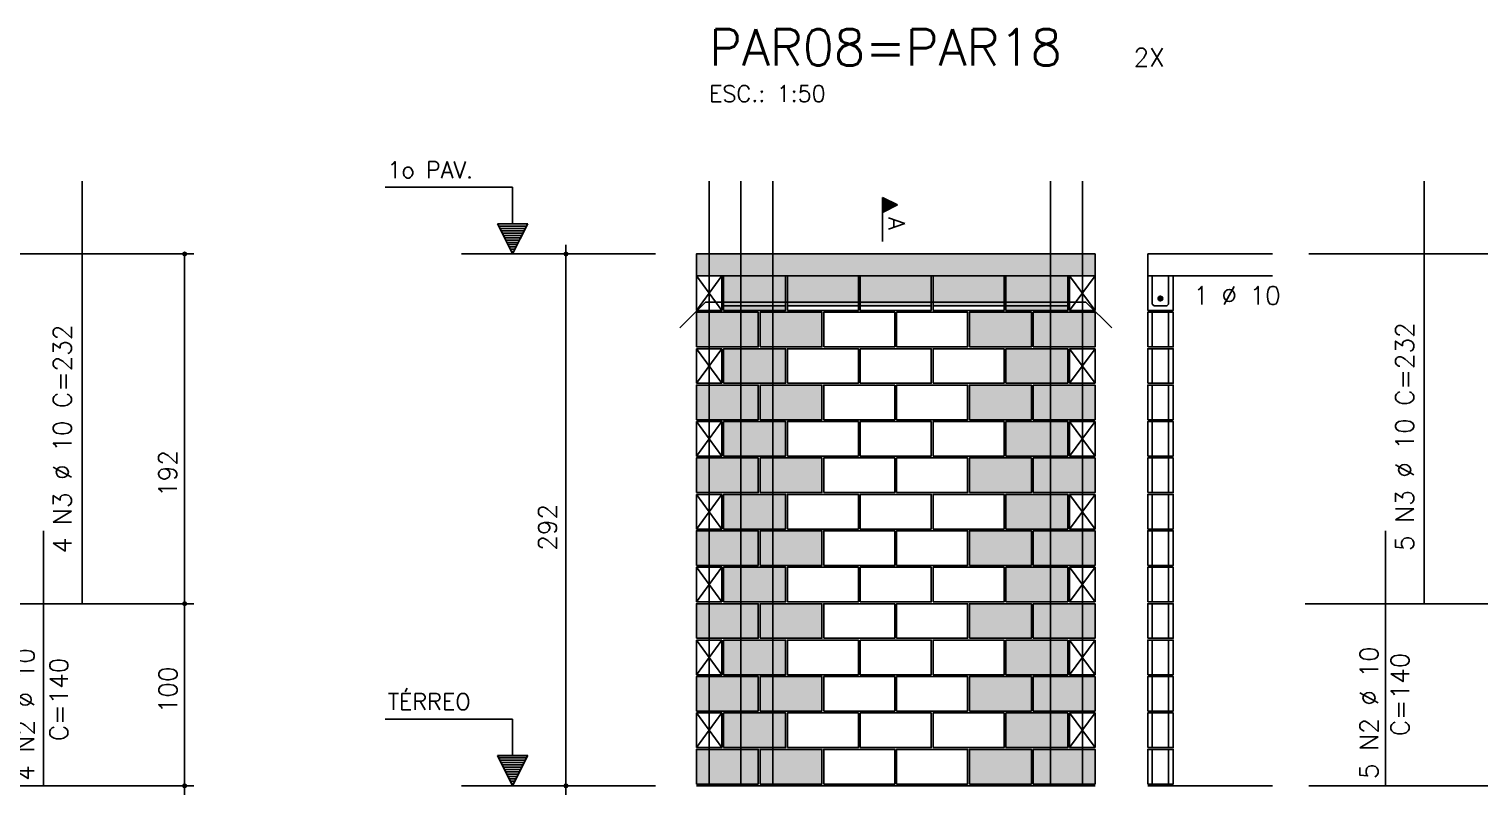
# Model space of a CAD drawing. Extents: x -2 to 121, y -2 to 61.
# Drawn here: x 55.66 to 71.59, y 27.51 to 35.92 of the extents above; entities that cross this region are included whole.
import ezdxf

# ---------------------------------------------------------------- set-up
doc = ezdxf.new("R2010")
doc.units = 0
doc.header["$MEASUREMENT"] = 0
for name, color, linetype in [('PENA_01', 1, 'CONTINUOUS'), ('PENA_02', 2, 'CONTINUOUS'), ('PENA_03', 3, 'CONTINUOUS'), ('PENA_05', 5, 'CONTINUOUS'), ('PENA_06', 6, 'CONTINUOUS'), ('PENA_09', 254, 'CONTINUOUS'), ('PENA_11', 252, 'CONTINUOUS'), ('PENA_21', 100, 'CONTINUOUS')]:
    doc.layers.add(name, color=color, linetype=linetype)
doc.styles.get("Standard").update_dxf_attribs({"font": 'ROMANS.SHX'})

msp = doc.modelspace()

# ---------------------------------------------------------------- linework, layer by layer
at = {"layer": 'PENA_01', "linetype": 'Continuous'}
for p, q in [((60.41395, 33.452812), (62.544813, 33.452812)), ((63.292305, 32.882812), (63.972305, 32.882812)), ((63.992305, 32.882812), (64.772305, 32.882812)), ((64.792305, 32.882812), (65.572305, 32.882812)), ((65.592305, 32.882812), (66.372305, 32.882812)), ((66.392305, 32.882812), (67.072305, 32.882812)), ((60.41395, 27.612812), (62.544813, 27.612812))]:
    msp.add_line(p, q, dxfattribs=at)
at = {"layer": 'PENA_02', "linetype": 'Continuous'}
for p, q in [((63.272305, 33.212812), (62.992305, 33.212812)), ((62.992305, 33.212812), (62.992305, 32.832812)), ((63.272305, 32.832812), (63.272305, 33.212812)), ((67.372305, 33.212812), (67.092305, 33.212812)), ((67.092305, 33.212812), (67.092305, 32.832812)), ((67.372305, 32.832812), (67.372305, 33.212812)), ((62.992305, 32.832812), (63.272305, 32.832812)), ((67.092305, 32.832812), (67.372305, 32.832812)), ((63.272305, 32.412812), (62.992305, 32.412812)), ((62.992305, 32.412812), (62.992305, 32.032812)), ((63.272305, 32.032812), (63.272305, 32.412812)), ((67.372305, 32.412812), (67.092305, 32.412812)), ((67.092305, 32.412812), (67.092305, 32.032812)), ((67.372305, 32.032812), (67.372305, 32.412812)), ((62.992305, 32.032812), (63.272305, 32.032812)), ((67.092305, 32.032812), (67.372305, 32.032812)), ((63.272305, 31.612812), (62.992305, 31.612812)), ((62.992305, 31.612812), (62.992305, 31.232812)), ((63.272305, 31.232812), (63.272305, 31.612812)), ((67.372305, 31.612812), (67.092305, 31.612812)), ((67.092305, 31.612812), (67.092305, 31.232812)), ((67.372305, 31.232812), (67.372305, 31.612812)), ((62.992305, 31.232812), (63.272305, 31.232812)), ((67.092305, 31.232812), (67.372305, 31.232812)), ((63.272305, 30.812812), (62.992305, 30.812812)), ((62.992305, 30.812812), (62.992305, 30.432812)), ((63.272305, 30.432812), (63.272305, 30.812812)), ((67.372305, 30.812812), (67.092305, 30.812812)), ((67.092305, 30.812812), (67.092305, 30.432812)), ((67.372305, 30.432812), (67.372305, 30.812812)), ((62.992305, 30.432812), (63.272305, 30.432812)), ((67.092305, 30.432812), (67.372305, 30.432812)), ((63.272305, 30.012812), (62.992305, 30.012812)), ((62.992305, 30.012812), (62.992305, 29.632812)), ((63.272305, 29.632812), (63.272305, 30.012812)), ((67.372305, 30.012812), (67.092305, 30.012812)), ((67.092305, 30.012812), (67.092305, 29.632812)), ((67.372305, 29.632812), (67.372305, 30.012812)), ((62.992305, 29.632812), (63.272305, 29.632812)), ((67.092305, 29.632812), (67.372305, 29.632812)), ((63.272305, 29.212812), (62.992305, 29.212812)), ((62.992305, 29.212812), (62.992305, 28.832812)), ((63.272305, 28.832812), (63.272305, 29.212812)), ((67.372305, 29.212812), (67.092305, 29.212812)), ((67.092305, 29.212812), (67.092305, 28.832812)), ((67.372305, 28.832812), (67.372305, 29.212812)), ((62.992305, 28.832812), (63.272305, 28.832812)), ((67.092305, 28.832812), (67.372305, 28.832812)), ((63.272305, 28.412812), (62.992305, 28.412812)), ((62.992305, 28.412812), (62.992305, 28.032812)), ((63.272305, 28.032812), (63.272305, 28.412812)), ((67.372305, 28.412812), (67.092305, 28.412812)), ((67.092305, 28.412812), (67.092305, 28.032812)), ((67.372305, 28.032812), (67.372305, 28.412812)), ((62.992305, 28.032812), (63.272305, 28.032812)), ((67.092305, 28.032812), (67.372305, 28.032812)), ((62.992305, 27.612812), (67.372305, 27.612812))]:
    msp.add_line(p, q, dxfattribs=at)
for points in [[(62.992305, 33.212812), (67.372305, 33.212812), (67.372305, 33.452812), (62.992305, 33.452812), (62.992305, 33.212812)], [(63.292305, 32.832812), (63.972305, 32.832812), (63.972305, 33.212812), (63.292305, 33.212812), (63.292305, 32.832812)], [(63.992305, 32.832812), (64.772305, 32.832812), (64.772305, 33.212812), (63.992305, 33.212812), (63.992305, 32.832812)], [(64.792305, 32.832812), (65.572305, 32.832812), (65.572305, 33.212812), (64.792305, 33.212812), (64.792305, 32.832812)], [(65.592305, 32.832812), (66.372305, 32.832812), (66.372305, 33.212812), (65.592305, 33.212812), (65.592305, 32.832812)], [(66.392305, 32.832812), (67.072305, 32.832812), (67.072305, 33.212812), (66.392305, 33.212812), (66.392305, 32.832812)], [(62.992305, 32.432812), (63.672305, 32.432812), (63.672305, 32.812812), (62.992305, 32.812812), (62.992305, 32.432812)], [(63.692305, 32.432812), (64.372305, 32.432812), (64.372305, 32.812812), (63.692305, 32.812812), (63.692305, 32.432812)], [(64.392305, 32.432812), (65.172305, 32.432812), (65.172305, 32.812812), (64.392305, 32.812812), (64.392305, 32.432812)], [(65.192305, 32.432812), (65.972305, 32.432812), (65.972305, 32.812812), (65.192305, 32.812812), (65.192305, 32.432812)], [(65.992305, 32.432812), (66.672305, 32.432812), (66.672305, 32.812812), (65.992305, 32.812812), (65.992305, 32.432812)], [(66.692305, 32.432812), (67.372305, 32.432812), (67.372305, 32.812812), (66.692305, 32.812812), (66.692305, 32.432812)], [(63.292305, 32.032812), (63.972305, 32.032812), (63.972305, 32.412812), (63.292305, 32.412812), (63.292305, 32.032812)], [(63.992305, 32.032812), (64.772305, 32.032812), (64.772305, 32.412812), (63.992305, 32.412812), (63.992305, 32.032812)], [(64.792305, 32.032812), (65.572305, 32.032812), (65.572305, 32.412812), (64.792305, 32.412812), (64.792305, 32.032812)], [(65.592305, 32.032812), (66.372305, 32.032812), (66.372305, 32.412812), (65.592305, 32.412812), (65.592305, 32.032812)], [(66.392305, 32.032812), (67.072305, 32.032812), (67.072305, 32.412812), (66.392305, 32.412812), (66.392305, 32.032812)], [(62.992305, 31.632812), (63.672305, 31.632812), (63.672305, 32.012812), (62.992305, 32.012812), (62.992305, 31.632812)], [(63.692305, 31.632812), (64.372305, 31.632812), (64.372305, 32.012812), (63.692305, 32.012812), (63.692305, 31.632812)], [(64.392305, 31.632812), (65.172305, 31.632812), (65.172305, 32.012812), (64.392305, 32.012812), (64.392305, 31.632812)], [(65.192305, 31.632812), (65.972305, 31.632812), (65.972305, 32.012812), (65.192305, 32.012812), (65.192305, 31.632812)], [(65.992305, 31.632812), (66.672305, 31.632812), (66.672305, 32.012812), (65.992305, 32.012812), (65.992305, 31.632812)], [(66.692305, 31.632812), (67.372305, 31.632812), (67.372305, 32.012812), (66.692305, 32.012812), (66.692305, 31.632812)], [(63.292305, 31.232812), (63.972305, 31.232812), (63.972305, 31.612812), (63.292305, 31.612812), (63.292305, 31.232812)], [(63.992305, 31.232812), (64.772305, 31.232812), (64.772305, 31.612812), (63.992305, 31.612812), (63.992305, 31.232812)], [(64.792305, 31.232812), (65.572305, 31.232812), (65.572305, 31.612812), (64.792305, 31.612812), (64.792305, 31.232812)], [(65.592305, 31.232812), (66.372305, 31.232812), (66.372305, 31.612812), (65.592305, 31.612812), (65.592305, 31.232812)], [(66.392305, 31.232812), (67.072305, 31.232812), (67.072305, 31.612812), (66.392305, 31.612812), (66.392305, 31.232812)], [(62.992305, 30.832812), (63.672305, 30.832812), (63.672305, 31.212812), (62.992305, 31.212812), (62.992305, 30.832812)], [(63.692305, 30.832812), (64.372305, 30.832812), (64.372305, 31.212812), (63.692305, 31.212812), (63.692305, 30.832812)], [(64.392305, 30.832812), (65.172305, 30.832812), (65.172305, 31.212812), (64.392305, 31.212812), (64.392305, 30.832812)], [(65.192305, 30.832812), (65.972305, 30.832812), (65.972305, 31.212812), (65.192305, 31.212812), (65.192305, 30.832812)], [(65.992305, 30.832812), (66.672305, 30.832812), (66.672305, 31.212812), (65.992305, 31.212812), (65.992305, 30.832812)], [(66.692305, 30.832812), (67.372305, 30.832812), (67.372305, 31.212812), (66.692305, 31.212812), (66.692305, 30.832812)], [(63.292305, 30.432812), (63.972305, 30.432812), (63.972305, 30.812812), (63.292305, 30.812812), (63.292305, 30.432812)], [(63.992305, 30.432812), (64.772305, 30.432812), (64.772305, 30.812812), (63.992305, 30.812812), (63.992305, 30.432812)], [(64.792305, 30.432812), (65.572305, 30.432812), (65.572305, 30.812812), (64.792305, 30.812812), (64.792305, 30.432812)], [(65.592305, 30.432812), (66.372305, 30.432812), (66.372305, 30.812812), (65.592305, 30.812812), (65.592305, 30.432812)], [(66.392305, 30.432812), (67.072305, 30.432812), (67.072305, 30.812812), (66.392305, 30.812812), (66.392305, 30.432812)], [(62.992305, 30.032812), (63.672305, 30.032812), (63.672305, 30.412812), (62.992305, 30.412812), (62.992305, 30.032812)], [(63.692305, 30.032812), (64.372305, 30.032812), (64.372305, 30.412812), (63.692305, 30.412812), (63.692305, 30.032812)], [(64.392305, 30.032812), (65.172305, 30.032812), (65.172305, 30.412812), (64.392305, 30.412812), (64.392305, 30.032812)], [(65.192305, 30.032812), (65.972305, 30.032812), (65.972305, 30.412812), (65.192305, 30.412812), (65.192305, 30.032812)], [(65.992305, 30.032812), (66.672305, 30.032812), (66.672305, 30.412812), (65.992305, 30.412812), (65.992305, 30.032812)], [(66.692305, 30.032812), (67.372305, 30.032812), (67.372305, 30.412812), (66.692305, 30.412812), (66.692305, 30.032812)], [(63.292305, 29.632812), (63.972305, 29.632812), (63.972305, 30.012812), (63.292305, 30.012812), (63.292305, 29.632812)], [(63.992305, 29.632812), (64.772305, 29.632812), (64.772305, 30.012812), (63.992305, 30.012812), (63.992305, 29.632812)], [(64.792305, 29.632812), (65.572305, 29.632812), (65.572305, 30.012812), (64.792305, 30.012812), (64.792305, 29.632812)], [(65.592305, 29.632812), (66.372305, 29.632812), (66.372305, 30.012812), (65.592305, 30.012812), (65.592305, 29.632812)], [(66.392305, 29.632812), (67.072305, 29.632812), (67.072305, 30.012812), (66.392305, 30.012812), (66.392305, 29.632812)], [(62.992305, 29.232812), (63.672305, 29.232812), (63.672305, 29.612812), (62.992305, 29.612812), (62.992305, 29.232812)], [(63.692305, 29.232812), (64.372305, 29.232812), (64.372305, 29.612812), (63.692305, 29.612812), (63.692305, 29.232812)], [(64.392305, 29.232812), (65.172305, 29.232812), (65.172305, 29.612812), (64.392305, 29.612812), (64.392305, 29.232812)], [(65.192305, 29.232812), (65.972305, 29.232812), (65.972305, 29.612812), (65.192305, 29.612812), (65.192305, 29.232812)], [(65.992305, 29.232812), (66.672305, 29.232812), (66.672305, 29.612812), (65.992305, 29.612812), (65.992305, 29.232812)], [(66.692305, 29.232812), (67.372305, 29.232812), (67.372305, 29.612812), (66.692305, 29.612812), (66.692305, 29.232812)], [(63.292305, 28.832812), (63.972305, 28.832812), (63.972305, 29.212812), (63.292305, 29.212812), (63.292305, 28.832812)], [(63.992305, 28.832812), (64.772305, 28.832812), (64.772305, 29.212812), (63.992305, 29.212812), (63.992305, 28.832812)], [(64.792305, 28.832812), (65.572305, 28.832812), (65.572305, 29.212812), (64.792305, 29.212812), (64.792305, 28.832812)], [(65.592305, 28.832812), (66.372305, 28.832812), (66.372305, 29.212812), (65.592305, 29.212812), (65.592305, 28.832812)], [(66.392305, 28.832812), (67.072305, 28.832812), (67.072305, 29.212812), (66.392305, 29.212812), (66.392305, 28.832812)], [(62.992305, 28.432812), (63.672305, 28.432812), (63.672305, 28.812812), (62.992305, 28.812812), (62.992305, 28.432812)], [(63.692305, 28.432812), (64.372305, 28.432812), (64.372305, 28.812812), (63.692305, 28.812812), (63.692305, 28.432812)], [(64.392305, 28.432812), (65.172305, 28.432812), (65.172305, 28.812812), (64.392305, 28.812812), (64.392305, 28.432812)], [(65.192305, 28.432812), (65.972305, 28.432812), (65.972305, 28.812812), (65.192305, 28.812812), (65.192305, 28.432812)], [(65.992305, 28.432812), (66.672305, 28.432812), (66.672305, 28.812812), (65.992305, 28.812812), (65.992305, 28.432812)], [(66.692305, 28.432812), (67.372305, 28.432812), (67.372305, 28.812812), (66.692305, 28.812812), (66.692305, 28.432812)], [(63.292305, 28.032812), (63.972305, 28.032812), (63.972305, 28.412812), (63.292305, 28.412812), (63.292305, 28.032812)], [(63.992305, 28.032812), (64.772305, 28.032812), (64.772305, 28.412812), (63.992305, 28.412812), (63.992305, 28.032812)], [(64.792305, 28.032812), (65.572305, 28.032812), (65.572305, 28.412812), (64.792305, 28.412812), (64.792305, 28.032812)], [(65.592305, 28.032812), (66.372305, 28.032812), (66.372305, 28.412812), (65.592305, 28.412812), (65.592305, 28.032812)], [(66.392305, 28.032812), (67.072305, 28.032812), (67.072305, 28.412812), (66.392305, 28.412812), (66.392305, 28.032812)], [(62.992305, 27.632812), (63.672305, 27.632812), (63.672305, 28.012812), (62.992305, 28.012812), (62.992305, 27.632812)], [(63.692305, 27.632812), (64.372305, 27.632812), (64.372305, 28.012812), (63.692305, 28.012812), (63.692305, 27.632812)], [(64.392305, 27.632812), (65.172305, 27.632812), (65.172305, 28.012812), (64.392305, 28.012812), (64.392305, 27.632812)], [(65.192305, 27.632812), (65.972305, 27.632812), (65.972305, 28.012812), (65.192305, 28.012812), (65.192305, 27.632812)], [(65.992305, 27.632812), (66.672305, 27.632812), (66.672305, 28.012812), (65.992305, 28.012812), (65.992305, 27.632812)], [(66.692305, 27.632812), (67.372305, 27.632812), (67.372305, 28.012812), (66.692305, 28.012812), (66.692305, 27.632812)]]:
    msp.add_lwpolyline(points, dxfattribs=at)
for centre, radius in [((57.371491, 33.452812), 0.02), ((57.371491, 33.452812), 0.01), ((61.560095, 33.452812), 0.02), ((61.560095, 33.452812), 0.01), ((57.371491, 29.612812), 0.02), ((57.371491, 29.612812), 0.01), ((57.371491, 27.612812), 0.02), ((57.371491, 27.612812), 0.01), ((61.560095, 27.612812), 0.02), ((61.560095, 27.612812), 0.01)]:
    msp.add_circle(centre, radius, dxfattribs=at)
at = {"layer": 'PENA_03', "linetype": 'Continuous'}
for p, q in [((60.972948, 34.184677), (59.572948, 34.184677)), ((60.972948, 33.784677), (60.972948, 34.184677)), ((60.974348, 33.784677), (60.974348, 34.186077)), ((65.036036, 33.587919), (65.036036, 34.074301)), ((65.036036, 34.074301), (65.201969, 33.991335)), ((65.036731, 34.073173), (65.200408, 33.991335)), ((65.201969, 33.991335), (65.036731, 33.908716)), ((65.036732, 34.073173), (65.036732, 33.909496)), ((65.200408, 33.991335), (65.036732, 33.909496)), ((65.0488, 34.067919), (65.0488, 33.91475)), ((65.061564, 34.061537), (65.061564, 33.921132)), ((65.074328, 34.055155), (65.074328, 33.927514)), ((65.087092, 34.048773), (65.087092, 33.933896)), ((65.099856, 34.042391), (65.099856, 33.940278)), ((65.11262, 34.036009), (65.11262, 33.94666)), ((65.125384, 34.029627), (65.125384, 33.953042)), ((65.138148, 34.023245), (65.138148, 33.959424)), ((65.150912, 34.016863), (65.150912, 33.965806)), ((65.163676, 34.010481), (65.163676, 33.972188)), ((65.176441, 34.004099), (65.176441, 33.97857)), ((65.189205, 33.997717), (65.189205, 33.984953)), ((60.973648, 33.452812), (60.807716, 33.784677)), ((60.807716, 33.784677), (60.972948, 33.784677)), ((60.973648, 33.455934), (60.809972, 33.783286)), ((61.137324, 33.783286), (60.809972, 33.783286)), ((61.139581, 33.784677), (60.973648, 33.452812)), ((61.137324, 33.783287), (60.973648, 33.455933)), ((60.974348, 33.784677), (61.139581, 33.784677)), ((65.036732, 33.908716), (65.036732, 33.587919)), ((61.126817, 33.759149), (60.820479, 33.759149)), ((61.114053, 33.733621), (60.833244, 33.733621)), ((61.101289, 33.708093), (60.846008, 33.708093)), ((61.088524, 33.682565), (60.858772, 33.682565)), ((61.07576, 33.657037), (60.871536, 33.657037)), ((61.062996, 33.631509), (60.8843, 33.631509)), ((54.982175, 33.452812), (57.471491, 33.452812)), ((57.371491, 27.512279), (57.371491, 33.452812)), ((61.050232, 33.605981), (60.897064, 33.605981)), ((61.037468, 33.580453), (60.909828, 33.580453)), ((61.024704, 33.554925), (60.922592, 33.554925)), ((61.01194, 33.529397), (60.935356, 33.529397)), ((60.999176, 33.503868), (60.94812, 33.503868)), ((60.986412, 33.47834), (60.960884, 33.47834)), ((61.560095, 27.512279), (61.560095, 33.552812)), ((67.950361, 33.452812), (67.950361, 32.832812)), ((67.950361, 33.452812), (69.32104, 33.452812)), ((69.72104, 33.452812), (72.210357, 33.452812)), ((62.992305, 32.832812), (63.272305, 33.212812)), ((63.272305, 32.832812), (62.992305, 33.212812)), ((67.092305, 32.832812), (67.372305, 33.212812)), ((67.372305, 32.832812), (67.092305, 33.212812)), ((67.950361, 33.212812), (69.32104, 33.212812)), ((68.000361, 32.432812), (68.000361, 32.812812)), ((68.180361, 32.432812), (68.180361, 32.812812)), ((62.992305, 32.032812), (63.272305, 32.412812)), ((63.272305, 32.032812), (62.992305, 32.412812)), ((67.092305, 32.032812), (67.372305, 32.412812)), ((67.372305, 32.032812), (67.092305, 32.412812)), ((68.000361, 32.032812), (68.000361, 32.412812)), ((68.180361, 32.032812), (68.180361, 32.412812)), ((68.000361, 31.632812), (68.000361, 32.012812)), ((68.180361, 31.632812), (68.180361, 32.012812)), ((62.992305, 31.232812), (63.272305, 31.612812)), ((63.272305, 31.232812), (62.992305, 31.612812)), ((67.092305, 31.232812), (67.372305, 31.612812)), ((67.372305, 31.232812), (67.092305, 31.612812)), ((68.000361, 31.232812), (68.000361, 31.612812)), ((68.180361, 31.232812), (68.180361, 31.612812)), ((68.000361, 30.832812), (68.000361, 31.212812)), ((68.180361, 30.832812), (68.180361, 31.212812)), ((62.992305, 30.432812), (63.272305, 30.812812)), ((63.272305, 30.432812), (62.992305, 30.812812)), ((67.092305, 30.432812), (67.372305, 30.812812)), ((67.372305, 30.432812), (67.092305, 30.812812)), ((68.000361, 30.432812), (68.000361, 30.812812)), ((68.180361, 30.432812), (68.180361, 30.812812)), ((68.000361, 30.032812), (68.000361, 30.412812)), ((68.180361, 30.032812), (68.180361, 30.412812)), ((62.992305, 29.632812), (63.272305, 30.012812)), ((63.272305, 29.632812), (62.992305, 30.012812)), ((67.092305, 29.632812), (67.372305, 30.012812)), ((67.372305, 29.632812), (67.092305, 30.012812)), ((68.000361, 29.632812), (68.000361, 30.012812)), ((68.180361, 29.632812), (68.180361, 30.012812)), ((54.940243, 29.612812), (57.471491, 29.612812)), ((68.000361, 29.232812), (68.000361, 29.612812)), ((68.180361, 29.232812), (68.180361, 29.612812)), ((69.679109, 29.612812), (72.210357, 29.612812)), ((62.992305, 28.832812), (63.272305, 29.212812)), ((63.272305, 28.832812), (62.992305, 29.212812)), ((67.092305, 28.832812), (67.372305, 29.212812)), ((67.372305, 28.832812), (67.092305, 29.212812)), ((68.000361, 28.832812), (68.000361, 29.212812)), ((68.180361, 28.832812), (68.180361, 29.212812)), ((68.000361, 28.432812), (68.000361, 28.812812)), ((68.180361, 28.432812), (68.180361, 28.812812)), ((62.992305, 28.032812), (63.272305, 28.412812)), ((63.272305, 28.032812), (62.992305, 28.412812)), ((67.092305, 28.032812), (67.372305, 28.412812)), ((67.372305, 28.032812), (67.092305, 28.412812)), ((68.000361, 28.032812), (68.000361, 28.412812)), ((68.180361, 28.032812), (68.180361, 28.412812)), ((60.972948, 28.344677), (59.572948, 28.344677)), ((60.972948, 27.944677), (60.972948, 28.344677)), ((60.974348, 27.944677), (60.974348, 28.346077)), ((60.973648, 27.612812), (60.807716, 27.944677)), ((60.807716, 27.944677), (60.972948, 27.944677)), ((60.973648, 27.615934), (60.809972, 27.943286)), ((61.137324, 27.943286), (60.809972, 27.943286)), ((61.126817, 27.919149), (60.820479, 27.919149)), ((61.114053, 27.893621), (60.833244, 27.893621)), ((61.139581, 27.944677), (60.973648, 27.612812)), ((61.137324, 27.943287), (60.973648, 27.615933)), ((60.974348, 27.944677), (61.139581, 27.944677)), ((68.000361, 27.632812), (68.000361, 28.012812)), ((68.180361, 27.632812), (68.180361, 28.012812)), ((61.101289, 27.868093), (60.846008, 27.868093)), ((61.088524, 27.842565), (60.858772, 27.842565)), ((61.07576, 27.817037), (60.871536, 27.817037)), ((61.062996, 27.791509), (60.8843, 27.791509)), ((61.050232, 27.765981), (60.897064, 27.765981)), ((61.037468, 27.740453), (60.909828, 27.740453)), ((61.024704, 27.714925), (60.922592, 27.714925)), ((54.982175, 27.612812), (57.471491, 27.612812)), ((61.01194, 27.689397), (60.935356, 27.689397)), ((60.999176, 27.663868), (60.94812, 27.663868)), ((60.986412, 27.63834), (60.960884, 27.63834)), ((67.950361, 27.612812), (69.32104, 27.612812)), ((69.72104, 27.612812), (72.210357, 27.612812))]:
    msp.add_line(p, q, dxfattribs=at)
for points in [[(67.950361, 32.832812), (68.230361, 32.832812), (68.230361, 33.212812)], [(68.180361, 33.212812), (68.180361, 32.902812), (68.160361, 32.882812), (68.020361, 32.882812), (68.000361, 32.902812), (68.000361, 33.212812)], [(68.11491, 32.963802), (68.112749, 32.97397), (68.106638, 32.982381), (68.097635, 32.987578), (68.087297, 32.988665), (68.07741, 32.985453), (68.069685, 32.978497), (68.065456, 32.969), (68.065456, 32.958604), (68.069685, 32.949107), (68.07741, 32.942151), (68.087297, 32.938939), (68.097635, 32.940026), (68.106638, 32.945223), (68.112749, 32.953634), (68.11491, 32.963802)], [(67.950361, 32.432812), (68.230361, 32.432812), (68.230361, 32.812812), (67.950361, 32.812812), (67.950361, 32.432812)], [(67.950361, 32.032812), (68.230361, 32.032812), (68.230361, 32.412812), (67.950361, 32.412812), (67.950361, 32.032812)], [(67.950361, 31.632812), (68.230361, 31.632812), (68.230361, 32.012812), (67.950361, 32.012812), (67.950361, 31.632812)], [(67.950361, 31.232812), (68.230361, 31.232812), (68.230361, 31.612812), (67.950361, 31.612812), (67.950361, 31.232812)], [(67.950361, 30.832812), (68.230361, 30.832812), (68.230361, 31.212812), (67.950361, 31.212812), (67.950361, 30.832812)], [(67.950361, 30.432812), (68.230361, 30.432812), (68.230361, 30.812812), (67.950361, 30.812812), (67.950361, 30.432812)], [(67.950361, 30.032812), (68.230361, 30.032812), (68.230361, 30.412812), (67.950361, 30.412812), (67.950361, 30.032812)], [(67.950361, 29.632812), (68.230361, 29.632812), (68.230361, 30.012812), (67.950361, 30.012812), (67.950361, 29.632812)], [(67.950361, 29.232812), (68.230361, 29.232812), (68.230361, 29.612812), (67.950361, 29.612812), (67.950361, 29.232812)], [(67.950361, 28.832812), (68.230361, 28.832812), (68.230361, 29.212812), (67.950361, 29.212812), (67.950361, 28.832812)], [(67.950361, 28.432812), (68.230361, 28.432812), (68.230361, 28.812812), (67.950361, 28.812812), (67.950361, 28.432812)], [(67.950361, 28.032812), (68.230361, 28.032812), (68.230361, 28.412812), (67.950361, 28.412812), (67.950361, 28.032812)], [(67.950361, 27.632812), (68.230361, 27.632812), (68.230361, 28.012812), (67.950361, 28.012812), (67.950361, 27.632812)]]:
    msp.add_lwpolyline(points, dxfattribs=at)
msp.add_circle((68.08991, 32.963802), 0.025, dxfattribs=at)
for points in [[(68.11491, 32.963802), (68.069685, 32.978497), (68.065456, 32.969)], [(68.11491, 32.963802), (68.07741, 32.985453), (68.066418, 32.972352)], [(68.11491, 32.963802), (68.066418, 32.972352), (68.066418, 32.955251)], [(68.11491, 32.963802), (68.07741, 32.985453), (68.069685, 32.978497)], [(68.11491, 32.963802), (68.087297, 32.988665), (68.07741, 32.985453)], [(68.11491, 32.963802), (68.094251, 32.988422), (68.07741, 32.985453)], [(68.11491, 32.963802), (68.097635, 32.987578), (68.087297, 32.988665)], [(68.11491, 32.963802), (68.109061, 32.979872), (68.094251, 32.988422)], [(68.11491, 32.963802), (68.106638, 32.982381), (68.097635, 32.987578)], [(68.11491, 32.963802), (68.112749, 32.97397), (68.106638, 32.982381)], [(68.11491, 32.963802), (68.065456, 32.969), (68.065456, 32.958604)], [(68.11491, 32.963802), (68.065456, 32.958604), (68.069685, 32.949107)], [(68.11491, 32.963802), (68.066418, 32.955251), (68.07741, 32.942151)], [(68.11491, 32.963802), (68.069685, 32.949107), (68.07741, 32.942151)], [(68.11491, 32.963802), (68.07741, 32.942151), (68.094251, 32.939182)], [(68.11491, 32.963802), (68.07741, 32.942151), (68.087297, 32.938939)], [(68.11491, 32.963802), (68.087297, 32.938939), (68.097635, 32.940026)], [(68.11491, 32.963802), (68.094251, 32.939182), (68.109061, 32.947732)], [(68.11491, 32.963802), (68.097635, 32.940026), (68.106638, 32.945223)], [(68.11491, 32.963802), (68.106638, 32.945223), (68.112749, 32.953634)], [(68.11491, 32.963802), (68.109061, 32.947732), (68.11491, 32.963802)], [(68.11491, 32.963802), (68.112749, 32.953634), (68.11491, 32.963802)]]:
    msp.add_solid(points, dxfattribs=at)
at = {"layer": 'PENA_05', "linetype": 'Continuous'}
for p, q in [((56.24774, 29.612812), (56.24774, 34.252812)), ((70.986606, 29.612812), (70.986606, 34.252812)), ((63.092305, 32.922812), (62.809463, 32.639969)), ((67.272305, 32.922812), (63.092305, 32.922812)), ((67.555148, 32.639969), (67.272305, 32.922812)), ((55.821816, 27.612812), (55.821816, 30.412812)), ((70.560682, 27.612812), (70.560682, 30.412812))]:
    msp.add_line(p, q, dxfattribs=at)
for points in [[(63.132305, 34.252812), (63.132305, 27.612812)], [(63.482305, 34.252812), (63.482305, 27.612812)], [(63.832305, 34.252812), (63.832305, 27.612812)], [(66.882305, 34.252812), (66.882305, 27.612812)], [(67.232305, 34.252812), (67.232305, 27.612812)]]:
    msp.add_lwpolyline(points, dxfattribs=at)
at = {"layer": 'PENA_09', "linetype": 'Continuous'}
for points in [[(63.292305, 32.882812), (63.972305, 32.882812), (63.972305, 33.212812), (63.292305, 33.212812), (63.292305, 32.882812)], [(63.992305, 32.882812), (64.772305, 32.882812), (64.772305, 33.212812), (63.992305, 33.212812), (63.992305, 32.882812)], [(64.792305, 32.882812), (65.572305, 32.882812), (65.572305, 33.212812), (64.792305, 33.212812), (64.792305, 32.882812)], [(65.592305, 32.882812), (66.372305, 32.882812), (66.372305, 33.212812), (65.592305, 33.212812), (65.592305, 32.882812)], [(66.392305, 32.882812), (67.072305, 32.882812), (67.072305, 33.212812), (66.392305, 33.212812), (66.392305, 32.882812)]]:
    msp.add_lwpolyline(points, dxfattribs=at)
for points in [[(63.292305, 32.882812), (63.972305, 32.882812), (63.972305, 33.212812)], [(63.292305, 32.882812), (63.972305, 33.212812), (63.292305, 33.212812)], [(63.292305, 32.882812), (63.292305, 33.212812), (63.292305, 32.882812)], [(63.992305, 32.882812), (64.772305, 32.882812), (64.772305, 33.212812)], [(63.992305, 32.882812), (64.772305, 33.212812), (63.992305, 33.212812)], [(63.992305, 32.882812), (63.992305, 33.212812), (63.992305, 32.882812)], [(64.792305, 32.882812), (65.572305, 32.882812), (65.572305, 33.212812)], [(64.792305, 32.882812), (65.572305, 33.212812), (64.792305, 33.212812)], [(64.792305, 32.882812), (64.792305, 33.212812), (64.792305, 32.882812)], [(65.592305, 32.882812), (66.372305, 32.882812), (66.372305, 33.212812)], [(65.592305, 32.882812), (66.372305, 33.212812), (65.592305, 33.212812)], [(65.592305, 32.882812), (65.592305, 33.212812), (65.592305, 32.882812)], [(66.392305, 32.882812), (67.072305, 32.882812), (67.072305, 33.212812)], [(66.392305, 32.882812), (67.072305, 33.212812), (66.392305, 33.212812)], [(66.392305, 32.882812), (66.392305, 33.212812), (66.392305, 32.882812)]]:
    msp.add_solid(points, dxfattribs=at)
at = {"layer": 'PENA_11', "linetype": 'Continuous'}
for points in [[(62.992305, 33.212812), (67.372305, 33.212812), (67.372305, 33.452812)], [(62.992305, 33.212812), (67.372305, 33.452812), (62.992305, 33.452812)], [(62.992305, 33.212812), (62.992305, 33.452812), (62.992305, 33.212812)]]:
    msp.add_solid(points, dxfattribs=at)
at = {"layer": 'PENA_21', "linetype": 'Continuous'}
for points in [[(62.992305, 32.432812), (63.672305, 32.432812), (63.672305, 32.812812), (62.992305, 32.812812), (62.992305, 32.432812)], [(63.292305, 32.832812), (63.972305, 32.832812), (63.972305, 32.882812), (63.292305, 32.882812), (63.292305, 32.832812)], [(63.692305, 32.432812), (64.372305, 32.432812), (64.372305, 32.812812), (63.692305, 32.812812), (63.692305, 32.432812)], [(65.992305, 32.432812), (66.672305, 32.432812), (66.672305, 32.812812), (65.992305, 32.812812), (65.992305, 32.432812)], [(66.392305, 32.832812), (67.072305, 32.832812), (67.072305, 32.882812), (66.392305, 32.882812), (66.392305, 32.832812)], [(66.692305, 32.432812), (67.372305, 32.432812), (67.372305, 32.812812), (66.692305, 32.812812), (66.692305, 32.432812)], [(63.292305, 32.032812), (63.972305, 32.032812), (63.972305, 32.412812), (63.292305, 32.412812), (63.292305, 32.032812)], [(66.392305, 32.032812), (67.072305, 32.032812), (67.072305, 32.412812), (66.392305, 32.412812), (66.392305, 32.032812)], [(62.992305, 31.632812), (63.672305, 31.632812), (63.672305, 32.012812), (62.992305, 32.012812), (62.992305, 31.632812)], [(63.692305, 31.632812), (64.372305, 31.632812), (64.372305, 32.012812), (63.692305, 32.012812), (63.692305, 31.632812)], [(65.992305, 31.632812), (66.672305, 31.632812), (66.672305, 32.012812), (65.992305, 32.012812), (65.992305, 31.632812)], [(66.692305, 31.632812), (67.372305, 31.632812), (67.372305, 32.012812), (66.692305, 32.012812), (66.692305, 31.632812)], [(63.292305, 31.232812), (63.972305, 31.232812), (63.972305, 31.612812), (63.292305, 31.612812), (63.292305, 31.232812)], [(66.392305, 31.232812), (67.072305, 31.232812), (67.072305, 31.612812), (66.392305, 31.612812), (66.392305, 31.232812)], [(62.992305, 30.832812), (63.672305, 30.832812), (63.672305, 31.212812), (62.992305, 31.212812), (62.992305, 30.832812)], [(63.692305, 30.832812), (64.372305, 30.832812), (64.372305, 31.212812), (63.692305, 31.212812), (63.692305, 30.832812)], [(65.992305, 30.832812), (66.672305, 30.832812), (66.672305, 31.212812), (65.992305, 31.212812), (65.992305, 30.832812)], [(66.692305, 30.832812), (67.372305, 30.832812), (67.372305, 31.212812), (66.692305, 31.212812), (66.692305, 30.832812)], [(63.292305, 30.432812), (63.972305, 30.432812), (63.972305, 30.812812), (63.292305, 30.812812), (63.292305, 30.432812)], [(66.392305, 30.432812), (67.072305, 30.432812), (67.072305, 30.812812), (66.392305, 30.812812), (66.392305, 30.432812)], [(62.992305, 30.032812), (63.672305, 30.032812), (63.672305, 30.412812), (62.992305, 30.412812), (62.992305, 30.032812)], [(63.692305, 30.032812), (64.372305, 30.032812), (64.372305, 30.412812), (63.692305, 30.412812), (63.692305, 30.032812)], [(65.992305, 30.032812), (66.672305, 30.032812), (66.672305, 30.412812), (65.992305, 30.412812), (65.992305, 30.032812)], [(66.692305, 30.032812), (67.372305, 30.032812), (67.372305, 30.412812), (66.692305, 30.412812), (66.692305, 30.032812)], [(63.292305, 29.632812), (63.972305, 29.632812), (63.972305, 30.012812), (63.292305, 30.012812), (63.292305, 29.632812)], [(66.392305, 29.632812), (67.072305, 29.632812), (67.072305, 30.012812), (66.392305, 30.012812), (66.392305, 29.632812)], [(62.992305, 29.232812), (63.672305, 29.232812), (63.672305, 29.612812), (62.992305, 29.612812), (62.992305, 29.232812)], [(63.692305, 29.232812), (64.372305, 29.232812), (64.372305, 29.612812), (63.692305, 29.612812), (63.692305, 29.232812)], [(65.992305, 29.232812), (66.672305, 29.232812), (66.672305, 29.612812), (65.992305, 29.612812), (65.992305, 29.232812)], [(66.692305, 29.232812), (67.372305, 29.232812), (67.372305, 29.612812), (66.692305, 29.612812), (66.692305, 29.232812)], [(63.292305, 28.832812), (63.972305, 28.832812), (63.972305, 29.212812), (63.292305, 29.212812), (63.292305, 28.832812)], [(66.392305, 28.832812), (67.072305, 28.832812), (67.072305, 29.212812), (66.392305, 29.212812), (66.392305, 28.832812)], [(62.992305, 28.432812), (63.672305, 28.432812), (63.672305, 28.812812), (62.992305, 28.812812), (62.992305, 28.432812)], [(63.692305, 28.432812), (64.372305, 28.432812), (64.372305, 28.812812), (63.692305, 28.812812), (63.692305, 28.432812)], [(65.992305, 28.432812), (66.672305, 28.432812), (66.672305, 28.812812), (65.992305, 28.812812), (65.992305, 28.432812)], [(66.692305, 28.432812), (67.372305, 28.432812), (67.372305, 28.812812), (66.692305, 28.812812), (66.692305, 28.432812)], [(63.292305, 28.032812), (63.972305, 28.032812), (63.972305, 28.412812), (63.292305, 28.412812), (63.292305, 28.032812)], [(66.392305, 28.032812), (67.072305, 28.032812), (67.072305, 28.412812), (66.392305, 28.412812), (66.392305, 28.032812)], [(62.992305, 27.632812), (63.672305, 27.632812), (63.672305, 28.012812), (62.992305, 28.012812), (62.992305, 27.632812)], [(63.692305, 27.632812), (64.372305, 27.632812), (64.372305, 28.012812), (63.692305, 28.012812), (63.692305, 27.632812)], [(65.992305, 27.632812), (66.672305, 27.632812), (66.672305, 28.012812), (65.992305, 28.012812), (65.992305, 27.632812)], [(66.692305, 27.632812), (67.372305, 27.632812), (67.372305, 28.012812), (66.692305, 28.012812), (66.692305, 27.632812)]]:
    msp.add_lwpolyline(points, dxfattribs=at)
for points in [[(62.992305, 32.432812), (63.672305, 32.432812), (63.672305, 32.812812)], [(62.992305, 32.432812), (63.672305, 32.812812), (62.992305, 32.812812)], [(62.992305, 32.432812), (62.992305, 32.812812), (62.992305, 32.432812)], [(63.292305, 32.832812), (63.972305, 32.832812), (63.972305, 32.882812)], [(63.292305, 32.832812), (63.972305, 32.882812), (63.292305, 32.882812)], [(63.292305, 32.832812), (63.292305, 32.882812), (63.292305, 32.832812)], [(63.692305, 32.432812), (64.372305, 32.432812), (64.372305, 32.812812)], [(63.692305, 32.432812), (64.372305, 32.812812), (63.692305, 32.812812)], [(63.692305, 32.432812), (63.692305, 32.812812), (63.692305, 32.432812)], [(65.992305, 32.432812), (66.672305, 32.432812), (66.672305, 32.812812)], [(65.992305, 32.432812), (66.672305, 32.812812), (65.992305, 32.812812)], [(65.992305, 32.432812), (65.992305, 32.812812), (65.992305, 32.432812)], [(66.392305, 32.832812), (67.072305, 32.832812), (67.072305, 32.882812)], [(66.392305, 32.832812), (67.072305, 32.882812), (66.392305, 32.882812)], [(66.392305, 32.832812), (66.392305, 32.882812), (66.392305, 32.832812)], [(66.692305, 32.432812), (67.372305, 32.432812), (67.372305, 32.812812)], [(66.692305, 32.432812), (67.372305, 32.812812), (66.692305, 32.812812)], [(66.692305, 32.432812), (66.692305, 32.812812), (66.692305, 32.432812)], [(63.292305, 32.032812), (63.972305, 32.032812), (63.972305, 32.412812)], [(63.292305, 32.032812), (63.972305, 32.412812), (63.292305, 32.412812)], [(63.292305, 32.032812), (63.292305, 32.412812), (63.292305, 32.032812)], [(66.392305, 32.032812), (67.072305, 32.032812), (67.072305, 32.412812)], [(66.392305, 32.032812), (67.072305, 32.412812), (66.392305, 32.412812)], [(66.392305, 32.032812), (66.392305, 32.412812), (66.392305, 32.032812)], [(62.992305, 31.632812), (63.672305, 31.632812), (63.672305, 32.012812)], [(62.992305, 31.632812), (63.672305, 32.012812), (62.992305, 32.012812)], [(62.992305, 31.632812), (62.992305, 32.012812), (62.992305, 31.632812)], [(63.692305, 31.632812), (64.372305, 31.632812), (64.372305, 32.012812)], [(63.692305, 31.632812), (64.372305, 32.012812), (63.692305, 32.012812)], [(63.692305, 31.632812), (63.692305, 32.012812), (63.692305, 31.632812)], [(65.992305, 31.632812), (66.672305, 31.632812), (66.672305, 32.012812)], [(65.992305, 31.632812), (66.672305, 32.012812), (65.992305, 32.012812)], [(65.992305, 31.632812), (65.992305, 32.012812), (65.992305, 31.632812)], [(66.692305, 31.632812), (67.372305, 31.632812), (67.372305, 32.012812)], [(66.692305, 31.632812), (67.372305, 32.012812), (66.692305, 32.012812)], [(66.692305, 31.632812), (66.692305, 32.012812), (66.692305, 31.632812)], [(63.292305, 31.232812), (63.972305, 31.232812), (63.972305, 31.612812)], [(63.292305, 31.232812), (63.972305, 31.612812), (63.292305, 31.612812)], [(63.292305, 31.232812), (63.292305, 31.612812), (63.292305, 31.232812)], [(66.392305, 31.232812), (67.072305, 31.232812), (67.072305, 31.612812)], [(66.392305, 31.232812), (67.072305, 31.612812), (66.392305, 31.612812)], [(66.392305, 31.232812), (66.392305, 31.612812), (66.392305, 31.232812)], [(62.992305, 30.832812), (63.672305, 30.832812), (63.672305, 31.212812)], [(62.992305, 30.832812), (63.672305, 31.212812), (62.992305, 31.212812)], [(62.992305, 30.832812), (62.992305, 31.212812), (62.992305, 30.832812)], [(63.692305, 30.832812), (64.372305, 30.832812), (64.372305, 31.212812)], [(63.692305, 30.832812), (64.372305, 31.212812), (63.692305, 31.212812)], [(63.692305, 30.832812), (63.692305, 31.212812), (63.692305, 30.832812)], [(65.992305, 30.832812), (66.672305, 30.832812), (66.672305, 31.212812)], [(65.992305, 30.832812), (66.672305, 31.212812), (65.992305, 31.212812)], [(65.992305, 30.832812), (65.992305, 31.212812), (65.992305, 30.832812)], [(66.692305, 30.832812), (67.372305, 30.832812), (67.372305, 31.212812)], [(66.692305, 30.832812), (67.372305, 31.212812), (66.692305, 31.212812)], [(66.692305, 30.832812), (66.692305, 31.212812), (66.692305, 30.832812)], [(63.292305, 30.432812), (63.972305, 30.432812), (63.972305, 30.812812)], [(63.292305, 30.432812), (63.972305, 30.812812), (63.292305, 30.812812)], [(63.292305, 30.432812), (63.292305, 30.812812), (63.292305, 30.432812)], [(66.392305, 30.432812), (67.072305, 30.432812), (67.072305, 30.812812)], [(66.392305, 30.432812), (67.072305, 30.812812), (66.392305, 30.812812)], [(66.392305, 30.432812), (66.392305, 30.812812), (66.392305, 30.432812)], [(62.992305, 30.032812), (63.672305, 30.032812), (63.672305, 30.412812)], [(62.992305, 30.032812), (63.672305, 30.412812), (62.992305, 30.412812)], [(62.992305, 30.032812), (62.992305, 30.412812), (62.992305, 30.032812)], [(63.692305, 30.032812), (64.372305, 30.032812), (64.372305, 30.412812)], [(63.692305, 30.032812), (64.372305, 30.412812), (63.692305, 30.412812)], [(63.692305, 30.032812), (63.692305, 30.412812), (63.692305, 30.032812)], [(65.992305, 30.032812), (66.672305, 30.032812), (66.672305, 30.412812)], [(65.992305, 30.032812), (66.672305, 30.412812), (65.992305, 30.412812)], [(65.992305, 30.032812), (65.992305, 30.412812), (65.992305, 30.032812)], [(66.692305, 30.032812), (67.372305, 30.032812), (67.372305, 30.412812)], [(66.692305, 30.032812), (67.372305, 30.412812), (66.692305, 30.412812)], [(66.692305, 30.032812), (66.692305, 30.412812), (66.692305, 30.032812)], [(63.292305, 29.632812), (63.972305, 29.632812), (63.972305, 30.012812)], [(63.292305, 29.632812), (63.972305, 30.012812), (63.292305, 30.012812)], [(63.292305, 29.632812), (63.292305, 30.012812), (63.292305, 29.632812)], [(66.392305, 29.632812), (67.072305, 29.632812), (67.072305, 30.012812)], [(66.392305, 29.632812), (67.072305, 30.012812), (66.392305, 30.012812)], [(66.392305, 29.632812), (66.392305, 30.012812), (66.392305, 29.632812)], [(62.992305, 29.232812), (63.672305, 29.232812), (63.672305, 29.612812)], [(62.992305, 29.232812), (63.672305, 29.612812), (62.992305, 29.612812)], [(62.992305, 29.232812), (62.992305, 29.612812), (62.992305, 29.232812)], [(63.692305, 29.232812), (64.372305, 29.232812), (64.372305, 29.612812)], [(63.692305, 29.232812), (64.372305, 29.612812), (63.692305, 29.612812)], [(63.692305, 29.232812), (63.692305, 29.612812), (63.692305, 29.232812)], [(65.992305, 29.232812), (66.672305, 29.232812), (66.672305, 29.612812)], [(65.992305, 29.232812), (66.672305, 29.612812), (65.992305, 29.612812)], [(65.992305, 29.232812), (65.992305, 29.612812), (65.992305, 29.232812)], [(66.692305, 29.232812), (67.372305, 29.232812), (67.372305, 29.612812)], [(66.692305, 29.232812), (67.372305, 29.612812), (66.692305, 29.612812)], [(66.692305, 29.232812), (66.692305, 29.612812), (66.692305, 29.232812)], [(63.292305, 28.832812), (63.972305, 28.832812), (63.972305, 29.212812)], [(63.292305, 28.832812), (63.972305, 29.212812), (63.292305, 29.212812)], [(63.292305, 28.832812), (63.292305, 29.212812), (63.292305, 28.832812)], [(66.392305, 28.832812), (67.072305, 28.832812), (67.072305, 29.212812)], [(66.392305, 28.832812), (67.072305, 29.212812), (66.392305, 29.212812)], [(66.392305, 28.832812), (66.392305, 29.212812), (66.392305, 28.832812)], [(62.992305, 28.432812), (63.672305, 28.432812), (63.672305, 28.812812)], [(62.992305, 28.432812), (63.672305, 28.812812), (62.992305, 28.812812)], [(62.992305, 28.432812), (62.992305, 28.812812), (62.992305, 28.432812)], [(63.692305, 28.432812), (64.372305, 28.432812), (64.372305, 28.812812)], [(63.692305, 28.432812), (64.372305, 28.812812), (63.692305, 28.812812)], [(63.692305, 28.432812), (63.692305, 28.812812), (63.692305, 28.432812)], [(65.992305, 28.432812), (66.672305, 28.432812), (66.672305, 28.812812)], [(65.992305, 28.432812), (66.672305, 28.812812), (65.992305, 28.812812)], [(65.992305, 28.432812), (65.992305, 28.812812), (65.992305, 28.432812)], [(66.692305, 28.432812), (67.372305, 28.432812), (67.372305, 28.812812)], [(66.692305, 28.432812), (67.372305, 28.812812), (66.692305, 28.812812)], [(66.692305, 28.432812), (66.692305, 28.812812), (66.692305, 28.432812)], [(63.292305, 28.032812), (63.972305, 28.032812), (63.972305, 28.412812)], [(63.292305, 28.032812), (63.972305, 28.412812), (63.292305, 28.412812)], [(63.292305, 28.032812), (63.292305, 28.412812), (63.292305, 28.032812)], [(66.392305, 28.032812), (67.072305, 28.032812), (67.072305, 28.412812)], [(66.392305, 28.032812), (67.072305, 28.412812), (66.392305, 28.412812)], [(66.392305, 28.032812), (66.392305, 28.412812), (66.392305, 28.032812)], [(62.992305, 27.632812), (63.672305, 27.632812), (63.672305, 28.012812)], [(62.992305, 27.632812), (63.672305, 28.012812), (62.992305, 28.012812)], [(62.992305, 27.632812), (62.992305, 28.012812), (62.992305, 27.632812)], [(63.692305, 27.632812), (64.372305, 27.632812), (64.372305, 28.012812)], [(63.692305, 27.632812), (64.372305, 28.012812), (63.692305, 28.012812)], [(63.692305, 27.632812), (63.692305, 28.012812), (63.692305, 27.632812)], [(65.992305, 27.632812), (66.672305, 27.632812), (66.672305, 28.012812)], [(65.992305, 27.632812), (66.672305, 28.012812), (65.992305, 28.012812)], [(65.992305, 27.632812), (65.992305, 28.012812), (65.992305, 27.632812)], [(66.692305, 27.632812), (67.372305, 27.632812), (67.372305, 28.012812)], [(66.692305, 27.632812), (67.372305, 28.012812), (66.692305, 28.012812)], [(66.692305, 27.632812), (66.692305, 28.012812), (66.692305, 27.632812)]]:
    msp.add_solid(points, dxfattribs=at)

# ---------------------------------------------------------------- texts
at = {"layer": 'PENA_02', "linetype": 'Continuous'}
msp.add_text('2X', height=0.2, dxfattribs=at).set_placement((67.794555, 35.511912))
at = {"layer": 'PENA_03', "linetype": 'Continuous'}
for s, height, p in [('ESC.: 1:50', 0.18, (63.132305, 35.122812)), ('1o PAV.', 0.18, (59.598655, 34.286551)), ('1 %%c 10', 0.2, (68.45118, 32.896511)), ('TÉRREO', 0.18, (59.60322, 28.446551))]:
    msp.add_text(s, height=height, dxfattribs=at).set_placement(p)
for s, height, rotation, p in [('A', 0.18, 270, (65.103065, 33.855902)), ('4 N3 %%c 10 C=232', 0.2, 90, (56.127594, 30.165536)), ('5 N3 %%c 10 C=232', 0.2, 90, (70.872266, 30.190454)), ('192', 0.2, 90, (57.286097, 30.784618)), ('292', 0.2, 90, (61.457791, 30.194209)), ('4 N2 %%c 10', 0.2, 90, (55.719113, 27.667452)), ('C=140', 0.2, 90, (56.089166, 28.102809)), ('5 N2 %%c 10', 0.2, 90, (70.48139, 27.686824)), ('C=140', 0.2, 90, (70.821285, 28.157183)), ('100', 0.2, 90, (57.287712, 28.409059))]:
    msp.add_text(s, height=height, rotation=rotation, dxfattribs=at).set_placement(p)
at = {"layer": 'PENA_06', "linetype": 'Continuous'}
msp.add_text('PAR08=PAR18', height=0.4, dxfattribs=at).set_placement((63.132305, 35.522812))

doc.saveas('drawing.dxf')
